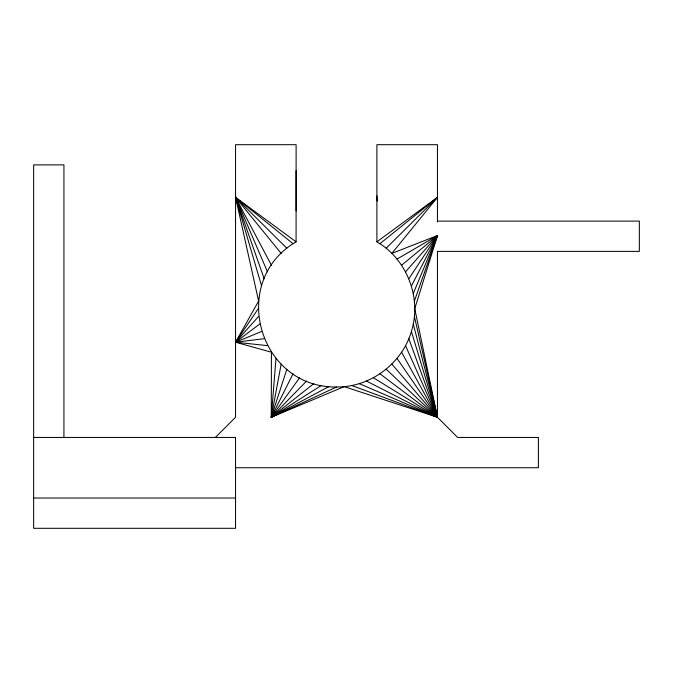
<?xml version="1.0" encoding="UTF-8"?>
<svg xmlns="http://www.w3.org/2000/svg" width="673" height="673" viewBox="0 0 673 673"><rect width="100%" height="100%" fill="white"/><g stroke="black" fill="none" stroke-linecap="round" stroke-linejoin="round"><path stroke-width="1.01" d="M437.45 221.972L437.45 144.695L376.888 144.695L376.897 241.826C407.115 259.24 421.937 298.29 411.396 331.461C402.025 363.748 370.116 387.421 336.5 387.009C258.424 387.985 228.601 281.221 296.086 241.826L296.12 144.695L235.55 144.695L235.55 417.26L215.36 437.45M275.997 358.398L271.261 417.26L344.172 386.63L437.45 417.26L457.64 437.45L538.4 437.45L538.4 467.735L235.55 467.735M281.163 364.076L271.261 417.26L336.5 387.009M376.897 241.826L437.45 197.349L391.837 253.41L437.45 235.55L414.753 308.739L437.45 417.26L351.76 385.503M286.849 369.241L271.261 417.26L328.828 386.63M414.383 301.075L437.45 235.55L397.003 259.088M413.264 293.478L437.45 235.55L401.571 265.263M293.024 373.809L271.261 417.26L321.24 385.503M411.396 286.025L437.45 235.55L405.516 271.85M408.797 278.799L437.45 235.55M258.23 308.739L235.55 342.212L271.429 352.215L271.261 417.26L313.786 383.635M299.603 377.755L271.261 417.26L306.551 381.053M258.617 316.411L235.55 342.212L267.484 345.636M386.151 248.253L437.45 197.349L379.976 243.668M259.736 324.016L235.55 342.212L264.203 338.687M261.604 331.461L235.55 342.212L258.617 301.075L235.55 197.349L296.086 241.826M437.45 221.106L639.35 221.106L639.35 251.391L437.45 251.391M33.65 437.45L235.55 437.45L235.55 528.305L33.65 528.305L33.65 164.885L63.935 164.885L63.935 437.45M33.65 498.02L235.55 498.02M359.214 383.635L437.45 417.26L437.45 251.323M366.449 381.053L437.45 417.26L414.383 316.411M373.389 377.755L437.45 417.26L413.264 324.016M379.976 373.809L437.45 417.26L411.396 331.461M261.604 286.025L235.55 197.349L293.024 243.668M386.151 369.241L437.45 417.26L408.797 338.687M264.203 278.799L235.55 197.349L286.849 248.253M391.837 364.076L437.45 417.26L405.516 345.636M267.484 271.85L235.55 197.349L281.163 253.41M397.003 358.398L437.45 417.26L401.571 352.215M235.55 197.349L271.429 265.263M235.55 195.91L235.996 197.955M376.897 195.91L377.233 201.101M296.12 170.681L296.12 210.952"/></g></svg>
